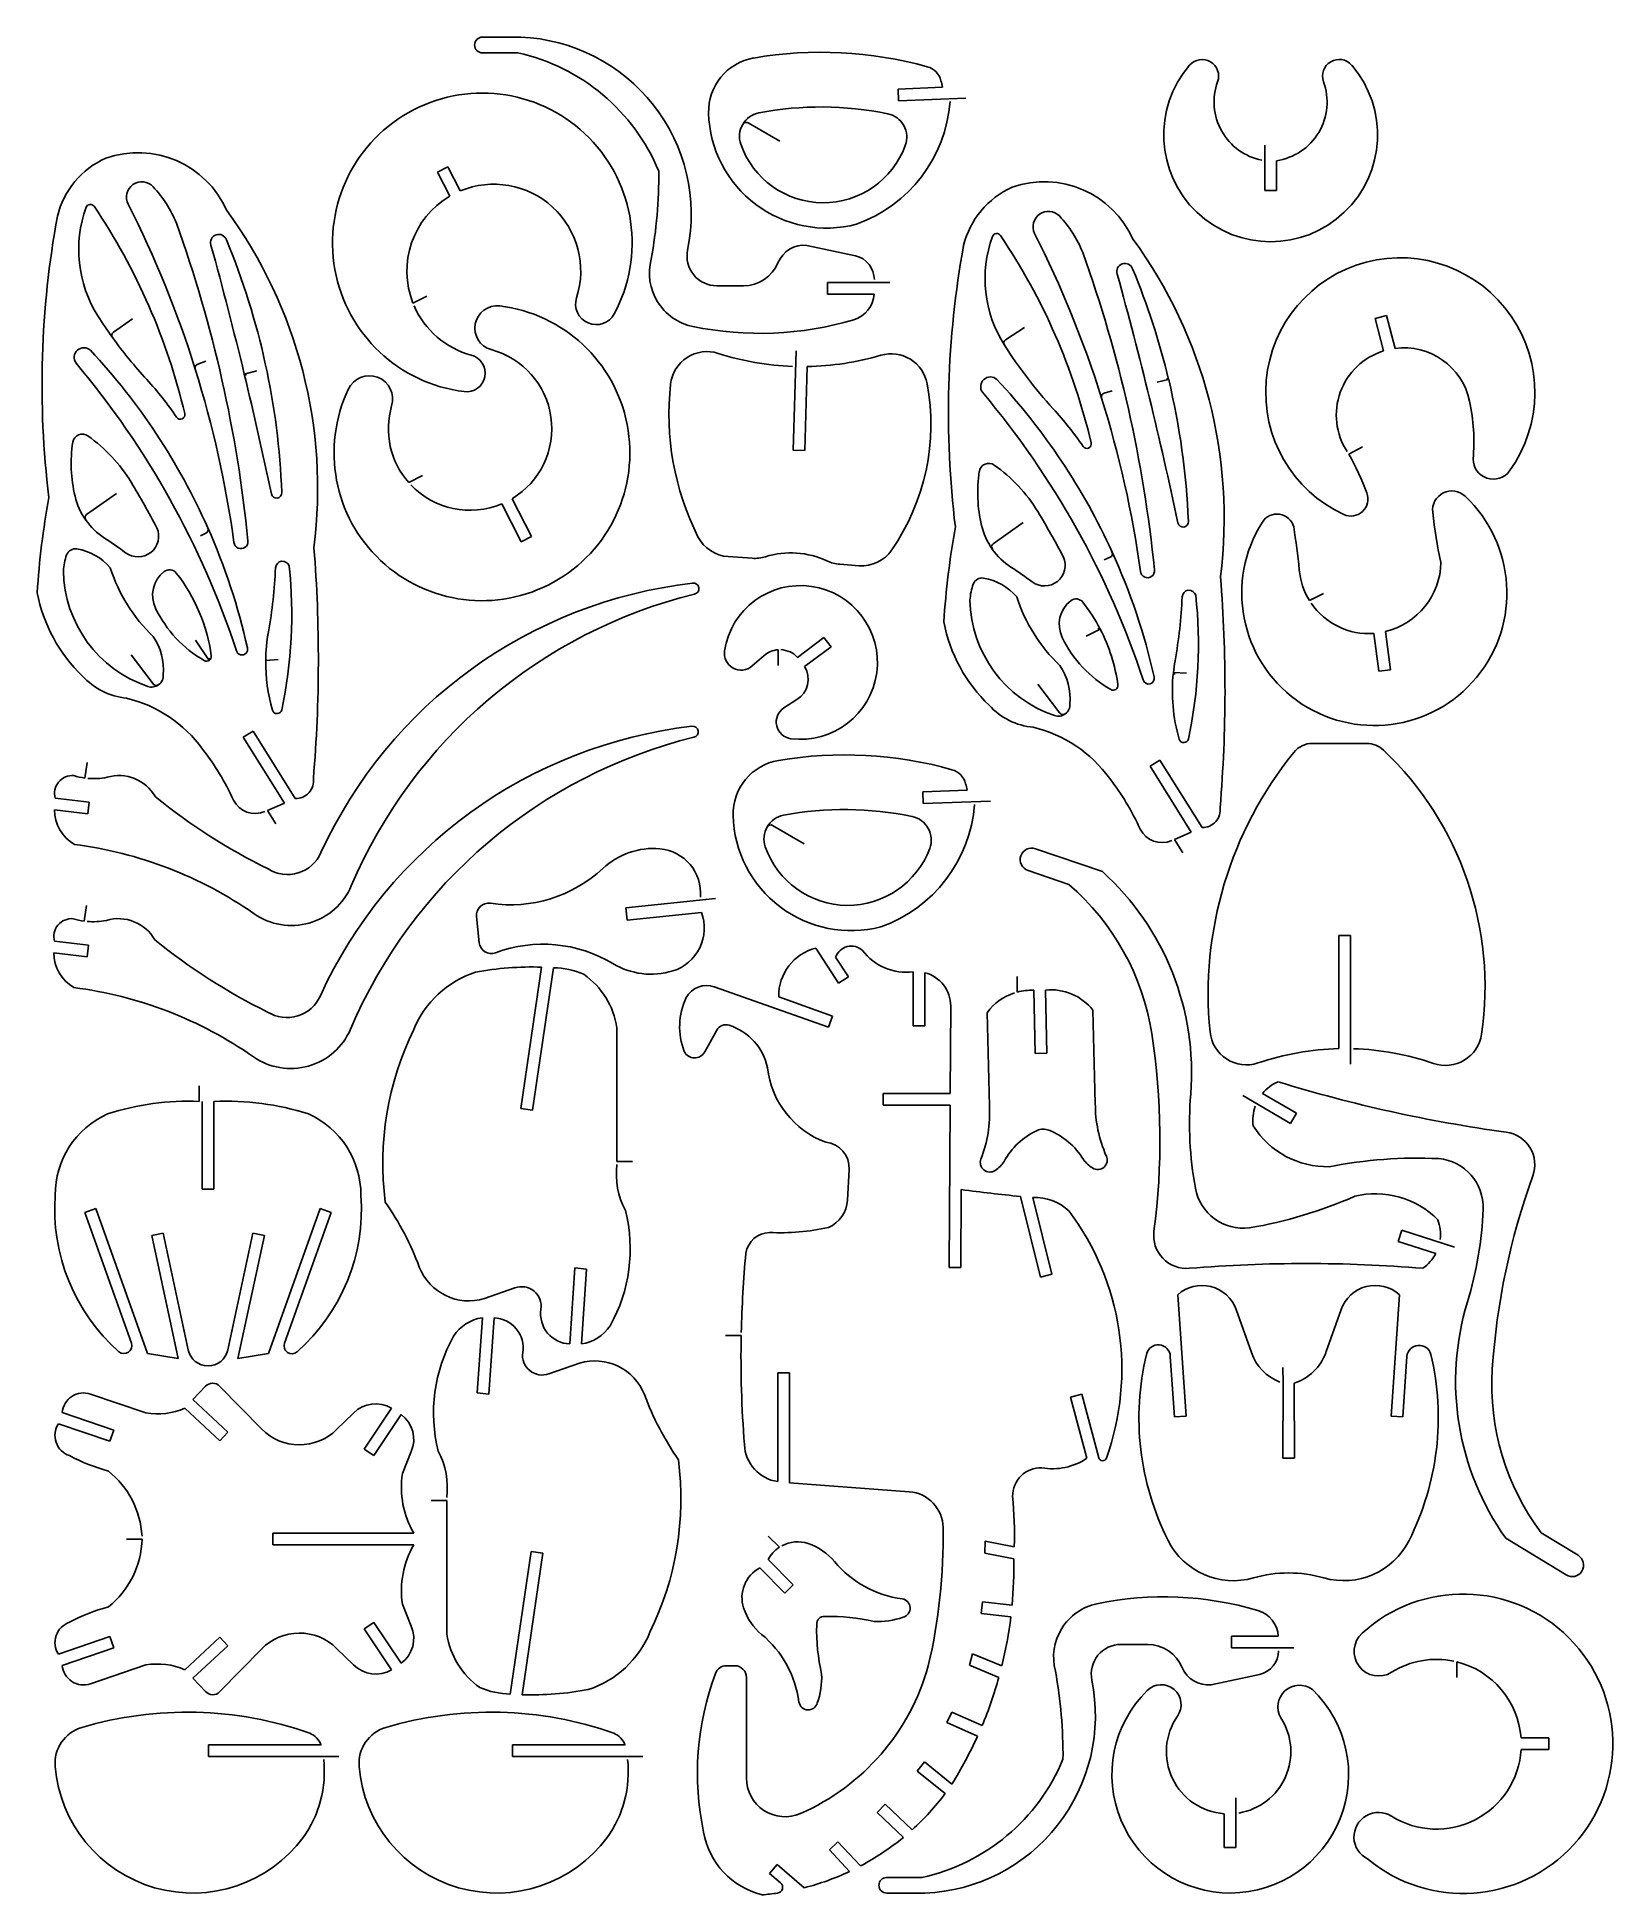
# Model space of a CAD drawing. Extents: x 0.1 to 16.2, y 0 to 19.1.
import ezdxf

# ---------------------------------------------------------------- set-up
doc = ezdxf.new("R2010")
doc.units = 0
doc.layers.add('WHITE', color=7, linetype='CONTINUOUS')

msp = doc.modelspace()

# ---------------------------------------------------------------- linework, layer by layer
at = {"layer": 'WHITE', "linetype": 'CONTINUOUS'}
for p, q in [((4.632999, 19.113), (5.025, 19.113)), ((4.995999, 18.952), (4.631999, 18.952)), ((8.899999, 18.58), (9.354999, 18.599)), ((8.904999, 18.46), (8.899999, 18.58)), ((9.595, 18.488), (8.904999, 18.46)), ((7.303999, 18.217), (7.313, 18.212)), ((7.684, 18.045), (7.359, 18.232)), ((12.665, 18.005), (12.665, 17.538)), ((4.169, 17.727), (4.276, 17.782)), ((4.276, 17.782), (4.403999, 17.534)), ((12.785, 17.538), (12.785, 17.845)), ((4.296, 17.48), (4.169, 17.727)), ((12.665, 17.538), (12.785, 17.538)), ((7.964, 16.975), (8.461999, 16.868)), ((8.814, 16.595), (8.173999, 16.595)), ((8.173999, 16.595), (8.173999, 16.475)), ((4.060999, 16.455), (3.918999, 16.382)), ((7.038, 16.56), (7.313, 16.56)), ((8.173999, 16.475), (8.654, 16.475)), ((1.039, 16.223), (0.842999, 16.085)), ((13.915, 16.256), (13.798, 16.226)), ((13.798, 16.226), (13.884, 15.892)), ((14.002, 15.918), (13.915, 16.256)), ((0.833999, 16.03), (0.842, 16.035)), ((10.198, 16.132), (10.003, 16.007)), ((7.852, 15.892), (7.823999, 14.874)), ((9.991, 15.952), (9.998999, 15.957)), ((1.682999, 15.706), (1.684999, 15.697)), ((1.791, 15.785), (1.708999, 15.757)), ((2.315, 15.688), (2.187, 15.654)), ((2.198999, 15.647), (2.207999, 15.649)), ((7.942999, 14.871), (7.967, 15.732)), ((11.099, 15.483), (11.016, 15.458)), ((11.559, 15.571), (11.678, 15.598)), ((11.666, 15.605), (11.656, 15.603)), ((10.989, 15.408), (10.992, 15.398)), ((13.669, 14.906), (13.527, 14.833)), ((7.823999, 14.874), (7.942999, 14.871)), ((4.017, 14.614), (3.875, 14.54)), ((0.875, 14.428), (0.568, 14.212)), ((5.03, 13.933), (4.829999, 14.321)), ((4.936999, 14.375), (5.136, 13.988)), ((0.559, 14.156), (0.566999, 14.162)), ((10.183, 14.129), (9.876999, 13.913)), ((1.735999, 13.995), (1.792999, 14.021)), ((1.812999, 14.074), (1.804, 14.07)), ((5.136, 13.988), (5.03, 13.933)), ((7.401, 13.763), (7.155, 13.78)), ((9.866999, 13.857), (9.875, 13.863)), ((11.016, 13.747), (11.078, 13.774)), ((11.098, 13.827), (11.089, 13.823)), ((8.5, 13.687), (8.303, 13.701)), ((13.267, 13.401), (13.124, 13.329)), ((10.83, 12.962), (10.975, 13.037)), ((10.961, 13.041), (10.952, 13.037)), ((13.835, 12.604), (13.784, 12.991)), ((13.903, 13.01), (13.954, 12.619)), ((1.687, 12.922), (1.827, 12.715)), ((7.666999, 12.662), (7.666999, 12.824)), ((8.138999, 12.951), (7.868, 12.746)), ((7.94, 12.651), (8.211, 12.855)), ((8.211, 12.855), (8.138999, 12.951)), ((1.024, 12.772), (1.251, 12.473)), ((1.83, 12.729), (1.824, 12.737)), ((2.536, 12.724), (2.407, 12.713)), ((7.520999, 12.763), (7.401999, 12.658)), ((11.86, 12.583), (11.726, 12.589)), ((13.954, 12.619), (13.835, 12.604)), ((1.307, 12.465), (1.300999, 12.473)), ((10.334, 12.472), (10.561, 12.174)), ((11.735, 12.578), (11.745, 12.577)), ((7.728, 12.227), (7.861, 12.312)), ((10.617, 12.166), (10.611, 12.174)), ((2.177, 11.926), (2.279, 11.99)), ((2.598999, 11.25), (2.177, 11.926)), ((2.279, 11.99), (2.71, 11.298)), ((13.156, 11.863), (13.711, 11.863)), ((0.574, 11.666), (0.549, 11.507)), ((11.487, 11.628), (11.589, 11.691)), ((11.589, 11.691), (12.021, 11)), ((11.91, 10.952), (11.487, 11.628)), ((0.245, 11.3), (0.595, 11.26)), ((0.595, 11.26), (0.580999, 11.141)), ((9.152999, 11.364), (9.607999, 11.382)), ((9.156999, 11.245), (9.152999, 11.364)), ((9.847, 11.271), (9.156999, 11.245)), ((0.580999, 11.141), (0.238, 11.18)), ((2.426, 11.175), (2.598999, 11.25)), ((2.512, 11.038), (2.426, 11.175)), ((7.556, 11.006), (7.564, 11.001)), ((7.934999, 10.833), (7.61, 11.021)), ((11.737, 10.877), (11.91, 10.952)), ((11.823, 10.74), (11.737, 10.877)), ((10.997, 10.546), (10.31, 10.782)), ((10.234, 10.558), (10.654, 10.413)), ((0.566999, 10.197), (0.542999, 10.038)), ((7.026, 10.271), (6.105999, 10.174)), ((6.105999, 10.174), (6.118999, 10.048)), ((6.118999, 10.048), (6.88, 10.128)), ((4.598999, 9.817), (4.571, 10.084)), ((0.238, 9.831), (0.587999, 9.791)), ((0.587999, 9.791), (0.574, 9.671999)), ((8.288, 9.402), (8.055, 9.762)), ((13.545, 9.888999), (13.425, 9.888999)), ((13.425, 9.888999), (13.425, 8.729)), ((13.545, 8.569), (13.545, 9.888999)), ((0.574, 9.671999), (0.231999, 9.711)), ((5.026999, 8.114), (5.239999, 9.565999)), ((5.361, 9.56), (5.145999, 8.097)), ((8.258, 9.668999), (8.388999, 9.467)), ((8.187, 8.951), (7.013, 9.364)), ((8.388999, 9.467), (8.288, 9.402)), ((9.055, 8.961999), (9.055, 9.517999)), ((9.175, 9.508), (9.175, 8.961999)), ((10.121, 9.47), (10.124, 9.31)), ((7.673999, 9.262), (8.227, 9.064)), ((9.434, 8.267999), (9.439999, 9.166)), ((10.292, 9.328), (10.308, 8.68)), ((10.428, 8.682999), (10.412, 9.331)), ((8.227, 9.064), (8.187, 8.951)), ((9.836999, 8.138999), (9.812999, 9.097999)), ((10.901, 9.125), (10.925, 8.166)), ((6.013, 7.571), (6.013, 8.944)), ((6.914, 8.694999), (7.039999, 8.92)), ((9.175, 8.961999), (9.055, 8.961999)), ((10.308, 8.68), (10.428, 8.682999)), ((1.725, 8.345999), (1.725, 8.187999)), ((8.744999, 8.147999), (8.744999, 8.267999)), ((8.744999, 8.267999), (9.434, 8.267999)), ((12.44, 8.246999), (12.93, 7.961999)), ((12.99, 8.065999), (12.641, 8.269)), ((1.754999, 7.287), (1.754999, 8.185999)), ((1.875, 8.185999), (1.875, 7.287)), ((5.145999, 8.097), (5.026999, 8.114)), ((9.434, 8.147999), (8.744999, 8.147999)), ((9.423999, 6.481999), (9.434, 8.147999)), ((12.93, 7.961999), (12.99, 8.065999)), ((6.172999, 7.571), (6.013, 7.571)), ((8.395999, 7.488999), (8.38, 7.175)), ((1.875, 7.287), (1.754999, 7.287)), ((9.548999, 7.282), (9.543999, 6.481999)), ((0.550999, 7.046999), (0.663999, 7.086999)), ((0.663999, 7.086999), (1.192999, 5.598999)), ((2.436, 5.598999), (2.964999, 7.086999)), ((2.964999, 7.086999), (3.078, 7.046999)), ((10.362, 6.383999), (10.155, 7.211999)), ((10.282, 7.201), (10.478, 6.413)), ((1.027999, 5.704999), (0.550999, 7.046999)), ((3.078, 7.046999), (2.601, 5.704999)), ((1.235999, 6.810999), (1.353, 6.835999)), ((1.508, 5.547999), (1.235999, 6.810999)), ((1.353, 6.835999), (1.610999, 5.638)), ((2.017999, 5.638), (2.276, 6.835999)), ((2.392999, 6.810999), (2.121, 5.547999)), ((2.276, 6.835999), (2.392999, 6.810999)), ((14.035, 6.749), (14.072, 6.863999)), ((14.42, 6.625999), (14.035, 6.749)), ((14.072, 6.863999), (14.612, 6.690999)), ((5.527999, 5.697999), (5.580999, 6.48)), ((5.580999, 6.48), (5.699999, 6.466)), ((5.699999, 6.466), (5.649, 5.697)), ((9.543999, 6.481999), (9.423999, 6.481999)), ((10.478, 6.413), (10.362, 6.383999)), ((4.651999, 6.163), (4.966, 6.272999)), ((11.857, 4.956999), (11.771, 6.203)), ((14.047, 6.203), (13.961, 4.956999)), ((4.578999, 5.197), (4.631, 5.966)), ((4.750999, 5.965), (4.697999, 5.183)), ((12.371, 6.05), (12.527, 5.607999)), ((13.291, 5.607999), (13.448, 6.05)), ((7.129, 5.783999), (7.289, 5.783999)), ((1.192999, 5.598999), (1.508, 5.547999)), ((2.121, 5.547999), (2.436, 5.598999)), ((11.695, 5.568999), (11.738, 4.948999)), ((14.081, 4.948999), (14.124, 5.568999)), ((5.626999, 5.5), (5.314, 5.390999)), ((7.664, 4.283999), (7.664, 5.401)), ((7.664, 5.401), (7.783999, 5.401)), ((7.783999, 5.401), (7.783999, 4.272999)), ((12.851, 5.454999), (12.852, 5.295)), ((1.175999, 4.988999), (0.606999, 5.183)), ((1.789, 5.263), (1.659999, 5.125999)), ((2.365999, 4.823999), (1.932999, 5.264999)), ((4.697999, 5.183), (4.578999, 5.197)), ((10.669, 5.151), (10.785, 5.182)), ((10.838, 4.524), (10.669, 5.151)), ((10.785, 5.182), (10.961, 4.528999)), ((12.852, 5.295), (12.849, 4.524)), ((12.969, 4.524), (12.967, 5.295)), ((0.317, 4.993), (0.847, 4.811999)), ((1.934999, 4.703999), (1.577999, 5.038)), ((1.659999, 5.125999), (2.016999, 4.791999)), ((3.309, 4.987999), (3.134999, 4.818999)), ((3.417999, 4.618999), (3.698999, 5.038)), ((3.799, 4.972), (3.517999, 4.552999)), ((0.808, 4.697999), (0.277999, 4.879)), ((0.847, 4.811999), (0.808, 4.697999)), ((2.016999, 4.791999), (1.934999, 4.703999)), ((11.738, 4.948999), (11.857, 4.956999)), ((13.961, 4.956999), (14.081, 4.948999)), ((3.517999, 4.552999), (3.417999, 4.618999)), ((3.809999, 4.366), (3.901, 4.592)), ((12.849, 4.524), (12.969, 4.524)), ((7.783999, 4.272999), (9.015, 4.179999)), ((4.105999, 4.092), (4.265999, 4.092)), ((4.265999, 4.092), (4.265999, 2.719)), ((0.977999, 3.694999), (1.138, 3.694999)), ((2.479, 3.634999), (2.479, 3.755)), ((2.479, 3.755), (3.926, 3.755)), ((3.926, 3.634999), (2.479, 3.634999)), ((7.566999, 3.723), (7.681, 3.609999)), ((9.789999, 3.551), (9.793999, 3.673)), ((9.793999, 3.673), (10.093, 3.614)), ((15.758, 3.325999), (15.139, 3.703)), ((15.502, 3.759), (15.882, 3.528)), ((4.918, 2.102999), (5.132999, 3.565999)), ((5.251999, 3.549), (5.039, 2.096999)), ((5.132999, 3.565999), (5.251999, 3.549)), ((7.565, 3.483), (7.822, 3.224999)), ((10.087, 3.493), (9.789999, 3.551)), ((7.736999, 3.14), (7.48, 3.398)), ((7.822, 3.224999), (7.736999, 3.14)), ((3.901, 2.799), (3.809999, 3.025)), ((9.751999, 2.931999), (9.767999, 3.049999)), ((10.058, 2.895999), (9.751999, 2.931999)), ((9.767999, 3.049999), (10.07, 3.015)), ((0.277999, 2.512), (0.808, 2.693)), ((0.808, 2.693), (0.847, 2.578999)), ((1.577999, 2.352999), (1.934999, 2.687)), ((1.934999, 2.687), (2.016999, 2.598999)), ((3.417999, 2.772), (3.517999, 2.838)), ((3.698999, 2.352999), (3.417999, 2.772)), ((3.517999, 2.838), (3.799, 2.418999)), ((12.324, 2.578), (12.324, 2.697999)), ((12.324, 2.697999), (12.804, 2.697999)), ((0.847, 2.578999), (0.317, 2.398)), ((2.016999, 2.598999), (1.659999, 2.265)), ((1.932999, 2.125999), (2.365999, 2.566999)), ((3.134999, 2.572), (3.309, 2.403)), ((9.631999, 2.401), (9.664999, 2.516999)), ((9.664999, 2.516999), (9.965, 2.391999)), ((11.188, 2.612999), (11.463, 2.612999)), ((12.964, 2.578), (12.324, 2.578)), ((0.606999, 2.207999), (1.175999, 2.401999)), ((7.222, 2.394), (7.137, 2.394)), ((9.934, 2.273999), (9.631999, 2.401)), ((12.114, 2.197999), (12.612, 2.305)), ((14.636, 2.273999), (14.636, 2.434)), ((1.659999, 2.265), (1.789, 2.128)), ((7.342, 1.241), (7.342, 2.273999)), ((9.399999, 1.810999), (9.451, 1.919)), ((9.451, 1.919), (9.762999, 1.779999)), ((9.715, 1.669999), (9.399999, 1.810999)), ((1.820999, 1.462), (1.820999, 1.582)), ((1.820999, 1.582), (2.974999, 1.582)), ((4.941999, 1.462), (4.941999, 1.582)), ((4.941999, 1.582), (6.096, 1.582)), ((15.296, 1.652999), (15.58, 1.652999)), ((15.58, 1.532999), (15.297, 1.532999)), ((15.58, 1.652999), (15.58, 1.532999)), ((3.158999, 1.462), (1.820999, 1.462)), ((6.28, 1.462), (4.941999, 1.462)), ((9.095, 1.312), (9.17, 1.406)), ((9.17, 1.406), (9.453, 1.179)), ((9.383, 1.080999), (9.095, 1.312)), ((8.685, 0.885999), (8.767, 0.972999)), ((8.767, 0.972999), (9.045, 0.711)), ((12.368, 1.037999), (12.368, 0.527999)), ((8.954, 0.632), (8.685, 0.885999)), ((12.248, 0.527999), (12.248, 0.875)), ((8.194, 0.503), (8.281, 0.586)), ((8.281, 0.586), (8.513999, 0.338999)), ((8.402, 0.282), (8.194, 0.503)), ((12.368, 0.527999), (12.248, 0.527999)), ((7.580999, 0.259999), (7.658999, 0.351999)), ((7.692999, 0.165), (7.580999, 0.259999)), ((7.658999, 0.351999), (7.936999, 0.115)), ((9.145999, 0.219999), (8.781999, 0.219999)), ((8.782999, 0.059999), (9.175999, 0.059999))]:
    msp.add_line(p, q, dxfattribs=at)
for centre, radius, start, end in [((4.6325, 19.0325), 0.080501, 89.64433, 269.6441), ((4.9524, 17.291), 1.823445, 348.4535, 87.71819), ((4.5527, 16.9558), 2.04482, 22.49033, 77.47939), ((7.513, 18.348), 0.559129, 99.78241, 181.537), ((8.1084, 14.8812), 4.076665, 74.46852, 99.75022), ((12.0209, 18.7138), 0.170138, 340.1491, 138.7412), ((13.4283, 18.7141), 0.170504, 41.00581, 199.9228), ((9.145999, 18.616), 0.200339, 14.45243, 74.36871), ((12.725, 18.11), 1.09767, 139.2855, 40.71452), ((4.630899, 17.0008), 1.538177, 331.7606, 263.021), ((8.165599, 18.3679), 1.211643, 10.99555, 14.24266), ((12.7532, 18.4474), 0.609037, 159.9703, 258.8082), ((12.6966, 18.4469), 0.608356, 278.3552, 20.09983), ((8.166, 18.3656), 1.212438, 181.5408, 284.7171), ((7.5175, 18.0941), 0.246328, 100.8811, 150.0738), ((8.109, 14.983), 3.413237, 78.43987, 100.7733), ((7.9828, 18.5619), 1.45436, 289.7394, 355.6662), ((8.743, 18.086), 0.246142, 339.7981, 78.2792), ((7.517199, 18.0943), 0.245986, 150.0789, 199.2964), ((7.339, 18.197), 0.040311, 60.25512, 150.2571), ((1.094899, 16.9292), 0.997892, 23.93217, 109.3046), ((8.131699, 18.3101), 0.897312, 199.3356, 339.8483), ((1.124699, 17.0659), 0.881799, 114.074, 166.2837), ((1.626399, 17.6929), 4.815811, 349.7263, 0.536595), ((1.1346, 17.4705), 0.157769, 42.45691, 207.7669), ((0.383, 16.76), 1.191978, 21.76571, 43.26633), ((4.748799, 16.7105), 0.89277, 342.2286, 112.7191), ((10.4303, 16.7667), 0.882226, 114.1043, 166.3434), ((10.4009, 16.6302), 0.998298, 23.98463, 109.3588), ((1.7538, 16.9305), 1.267342, 159.8535, 212.4223), ((0.6071, 17.3508), 0.046074, 34.65583, 159.4013), ((-4.7067, 13.7716), 6.452868, 13.22628, 33.96786), ((-8.8217, 12.4175), 11.00741, 17.38275, 26.8963), ((4.749099, 16.7107), 0.892809, 120.4971, 201.6024), ((9.678999, 15.543), 9.569051, 169.572, 186.9386), ((-11.2789, 12.6144), 13.56801, 5.615251, 19.7623), ((-1.9001, 14.4769), 4.840299, 352.797, 36.17645), ((10.4428, 17.1671), 0.157772, 44.15257, 205.9807), ((9.6883, 16.4592), 1.192368, 21.85138, 43.30426), ((1.924, 17.005), 0.083486, 18.869, 198.868), ((-40.0711, 5.444601), 43.47388, 13.58218, 15.38447), ((-4.945899, 14.1483), 7.523479, 2.206783, 22.53779), ((7.935199, 16.6854), 0.291034, 84.32066, 157.6648), ((18.986, 15.252), 9.569394, 169.6271, 186.9988), ((11.0594, 16.6331), 1.267012, 159.9732, 212.5173), ((9.9125, 17.0518), 0.046014, 33.20657, 160.7397), ((4.6008, 13.4687), 6.453275, 13.26101, 33.99664), ((0.4846, 12.1167), 11.00795, 17.39713, 26.90537), ((7.407199, 14.1765), 4.840692, 352.8262, 36.20847), ((6.9063, 16.6909), 0.5599, 165.1918, 258.1161), ((7.037999, 16.8652), 0.305119, 168.5059, 270.0001), ((7.313, 16.942), 0.381999, 270, 337.5301), ((8.407999, 16.626), 0.247951, 359.7691, 77.42107), ((-1.969799, 12.3035), 13.56818, 5.669919, 19.81545), ((11.229, 16.707), 0.083486, 18.869, 198.8681), ((14.0562, 15.4664), 1.381595, 324.2897, 245.1229), ((-30.7548, 5.1051), 43.47402, 11.97594, 15.44116), ((4.3624, 13.8435), 7.523049, 13.48652, 22.59526), ((5.8, 16.373), 0.211248, 162.0797, 331.7363), ((8.361, 16.4933), 0.29357, 286.6263, 356.4261), ((4.6293, 18.7674), 4.679493, 212.5306, 215.8014), ((4.627099, 14.8463), 1.518574, 154.628, 83.12067), ((4.7492, 16.7109), 0.89263, 203.5668, 254.9222), ((4.783999, 16.1258), 0.229565, 83.74801, 254.0752), ((7.480799, 19.4666), 3.394422, 258.275, 286.5023), ((0.865999, 16.053), 0.039408, 125.7067, 215.7053), ((4.634699, 18.7601), 4.679611, 215.6903, 222.5266), ((0.5403, 15.8248), 0.099772, 48.04694, 215.4109), ((-4.22, 11.398), 6.599853, 23.92018, 42.99841), ((4.468899, 15.6638), 0.191426, 262.526, 75.4407), ((4.5044, 15.0942), 0.839233, 301.0269, 75.04308), ((6.9369, 15.5095), 0.375202, 72.29896, 173.6497), ((7.921, 18.585), 2.853843, 252.2507, 267.9116), ((7.919, 18.599), 2.867401, 270.9592, 286.305), ((8.828999, 15.4867), 0.375288, 10.4865, 106.2474), ((10.0247, 15.9735), 0.039914, 122.9336, 212.5379), ((13.9393, 18.463), 4.679122, 212.4551, 222.5636), ((14.0892, 15.2331), 0.690113, 107.2981, 212.9278), ((14.0932, 15.2343), 0.689723, 11.94043, 97.59792), ((-6.395299, 10.0064), 8.953543, 18.268, 40.0449), ((1.7207, 15.7189), 0.039855, 107.071, 198.8888), ((-8.8234, 12.4232), 11.00733, 7.841682, 17.35179), ((2.196799, 15.6569), 0.01022, 196.4845, 282.5281), ((-40.0739, 5.4559), 43.47396, 11.90483, 13.56684), ((-1.346799, 13.2749), 3.436164, 34.29452, 42.51495), ((3.4721, 15.3987), 0.23832, 342.9945, 155.6398), ((9.347399, 15.2422), 2.800456, 173.6693, 206.6749), ((6.963, 15.139), 2.273385, 325.4292, 10.54379), ((9.847299, 15.5248), 0.099772, 48.04694, 215.411), ((2.915999, 9.701099), 8.953663, 18.31698, 40.08857), ((5.089999, 11.094), 6.600405, 24.46048, 43.04157), ((11.0271, 15.4197), 0.039876, 106.1625, 197.0722), ((11.6682, 15.5951), 0.01022, 16.48445, 102.5294), ((4.3631, 13.8416), 7.52282, 2.273289, 13.50183), ((4.5053, 15.0937), 0.838964, 163.7122, 221.2984), ((7.960299, 12.9759), 3.43609, 34.29544, 42.51608), ((0.486, 12.114), 11.00743, 7.900429, 17.41271), ((12.7702, 14.9578), 2.041297, 355.0876, 11.85049), ((1.530499, 15.2363), 0.046068, 213.3106, 14.73046), ((1.869099, 14.7364), 1.459413, 171.4252, 193.3269), ((0.523199, 14.9396), 0.098209, 53.94689, 171.5728), ((-0.3463, 13.7089), 1.60505, 31.31027, 54.70881), ((10.8375, 14.9373), 0.046068, 213.3106, 14.73153), ((9.831199, 14.6399), 0.098194, 54.65903, 171.7461), ((8.961, 13.409), 1.605596, 31.29424, 54.73613), ((11.1284, 13.472), 2.757825, 20.4155, 29.57119), ((15.011, 14.7824), 0.207052, 179.834, 323.761), ((-6.8392, 9.781), 9.193602, 27.84388, 31.19611), ((4.5046, 15.0938), 0.838513, 223.4633, 292.8343), ((11.1779, 14.4365), 1.460189, 171.4337, 193.3234), ((8.8807, 12.8225), 8.840239, 169.8064, 176.1895), ((1.134, 14.562), 0.703895, 193.3058, 215.2254), ((2.517999, 14.435), 0.054129, 191.7251, 3.180096), ((13.7901, 13.4071), 1.36109, 147.6702, 46.84586), ((13.549, 14.372), 0.175328, 245.0421, 20.70904), ((14.5853, 14.2567), 0.197355, 46.56036, 186.0195), ((0.5917, 14.1795), 0.040223, 126.1007, 215.7025), ((1.1347, 14.5614), 0.704116, 215.1527, 236.9802), ((2.473199, 9.4742), 9.193359, 27.89967, 31.24657), ((11.826, 14.137), 0.054129, 191.7251, 3.18011), ((12.7901, 14.0397), 0.177768, 14.76325, 147.5882), ((18.5334, 14.6555), 4.165576, 185.7798, 192.964), ((-1.5878, 10.3785), 4.286728, 53.40089, 56.93495), ((1.095299, 13.99), 0.21238, 233.1733, 23.5846), ((1.776199, 14.0576), 0.040271, 294.6559, 24.02067), ((-4.221499, 11.4001), 6.600369, 12.63624, 23.89824), ((2.1525, 13.9335), 0.072003, 186.7796, 6.779662), ((7.1796, 14.1541), 0.374907, 206.8111, 266.2378), ((18.19, 12.531), 8.839842, 169.8685, 176.251), ((10.4419, 14.2636), 0.704168, 193.4343, 215.27), ((4.7454, 12.795), 8.31725, 5.872636, 8.92256), ((0.879099, 13.6088), 0.549687, 159.8673, 177.3724), ((0.4531, 13.764), 0.096321, 80.49856, 159.3254), ((0.373599, 13.2904), 0.576536, 40.65303, 80.47559), ((2.5784, 13.6615), 0.071597, 16.63793, 176.3934), ((-11.5172, 12.7236), 14.46471, 355.1633, 4.545746), ((7.4267, 14.1372), 0.375093, 266.0711, 287.2611), ((7.798199, 12.9459), 0.872783, 64.85898, 107.345), ((8.329, 14.075), 0.374902, 244.7337, 266.0233), ((8.5256, 14.0614), 0.375289, 266.0884, 325.5308), ((9.899999, 13.88), 0.040224, 124.8753, 214.8751), ((10.4426, 14.2622), 0.703919, 215.1441, 236.9783), ((10.403, 13.692), 0.212407, 233.6156, 23.30517), ((11.0618, 13.8104), 0.039842, 293.9917, 24.63427), ((5.0903, 11.0927), 6.600677, 12.71928, 24.47183), ((1.603, 13.6537), 1.273152, 180.8866, 251.4042), ((2.4126, 14.1774), 1.681255, 197.7086, 226.3448), ((1.553699, 13.3838), 0.308265, 128.2157, 205.7256), ((1.418599, 13.5565), 0.08903, 37.74516, 128.6598), ((0.0959, 12.5215), 1.768528, 7.815797, 38.02787), ((-2.439199, 13.8756), 4.950638, 349.9185, 357.5735), ((-1.94, 13.179), 4.614531, 347.8402, 6.257925), ((9.762499, 13.4649), 0.096354, 80.74297, 159.9101), ((9.6804, 12.9917), 0.576602, 40.47735, 80.25517), ((7.727, 10.075), 4.286797, 53.49899, 57.04393), ((11.4605, 13.6355), 0.072003, 186.7796, 6.779662), ((-2.208099, 12.4134), 14.46458, 355.2118, 4.594259), ((13.7345, 13.7071), 0.718101, 184.881, 211.7711), ((13.723, 13.7393), 0.751222, 283.8642, 358.6041), ((1.635099, 13.7126), 1.603903, 190.8749, 226.2505), ((7.3336, 8.742), 4.79602, 96.52014, 155.3672), ((8.0499, 8.3648), 5.18095, 103.8576, 156.8817), ((6.798999, 13.451), 0.056885, 280.1247, 100.1245), ((7.897999, 12.694), 0.789176, 262.866, 171.2538), ((10.1866, 13.3058), 0.549321, 159.5196, 177.0575), ((11.7197, 13.8803), 1.681321, 197.812, 226.4363), ((6.869999, 13.577), 4.950413, 349.925, 357.5803), ((11.8874, 13.3635), 0.071597, 16.63793, 176.3934), ((7.370199, 12.8778), 4.613663, 347.8785, 6.299045), ((2.3903, 13.7863), 1.236641, 205.701, 240.2155), ((10.911, 13.3554), 1.273179, 180.9631, 251.4996), ((10.8624, 13.0845), 0.308315, 128.1374, 205.8668), ((10.727, 13.257), 0.089022, 38.15723, 128.1575), ((9.4077, 12.2177), 1.768525, 27.59814, 38.22621), ((13.7343, 13.7071), 0.717822, 214.2589, 273.9702), ((4.1886, 12.6938), 1.781702, 169.8102, 179.3826), ((10.9431, 13.4124), 1.603072, 190.9097, 226.2714), ((10.966, 13.032), 0.010295, 29.0546, 119.0531), ((9.404699, 12.2232), 1.768632, 7.79245, 27.3952), ((0.7529, 12.6201), 0.604436, 354.9601, 34.33426), ((2.163, 12.8285), 0.058105, 195.4713, 15.4714), ((7.288, 12.787), 0.172153, 170.9753, 311.4677), ((7.685299, 12.5749), 0.249771, 94.20165, 131.1364), ((7.6855, 12.5755), 0.249752, 43.05302, 87.361), ((11.6977, 13.4887), 1.236243, 205.8334, 240.289), ((1.7999, 12.7551), 0.04841, 240.4166, 304.0511), ((1.821699, 12.7235), 0.010016, 301.9448, 33.52949), ((1.800199, 12.7552), 0.048314, 303.6901, 8.096171), ((4.189, 12.6954), 1.782086, 179.4341, 196.0063), ((7.7262, 12.5221), 0.249625, 302.6842, 31.08569), ((10.0619, 12.3211), 0.604436, 354.9601, 34.33422), ((13.4981, 12.4005), 1.782097, 173.9282, 196.1101), ((11.736, 12.588), 0.010049, 174.2894, 264.2867), ((13.4964, 12.3901), 1.781539, 169.623, 173.5899), ((1.0433, 13.0206), 0.696645, 222.0502, 264.6217), ((1.235, 12.56), 0.119218, 251.4131, 307.1585), ((1.282999, 12.497), 0.04, 216.8699, 306.8703), ((1.236, 12.5607), 0.119161, 306.5718, 3.030464), ((11.109, 12.457), 0.048373, 240.2551, 7.125716), ((11.4725, 12.5305), 0.058587, 195.3409, 15.34019), ((0.6596, 11.0069), 1.357955, 35.94331, 76.43961), ((2.5231, 12.2176), 0.049024, 196.1059, 347.5207), ((7.8214, 12.0821), 0.172433, 122.8051, 262.8708), ((10.3513, 12.7218), 0.696708, 222.1785, 264.787), ((10.5444, 12.2613), 0.119803, 307.3003, 3.206145), ((7.3276, 7.273099), 4.796035, 96.53214, 155.3683), ((6.7925, 11.982), 0.056975, 280.6197, 100.6195), ((9.970399, 10.7069), 1.35874, 35.97252, 76.48229), ((10.5448, 12.2621), 0.120198, 251.6706, 306.9175), ((10.593, 12.198), 0.04, 216.8699, 306.8705), ((8.042799, 6.8956), 5.180936, 103.8453, 156.8792), ((11.8331, 11.9196), 0.049024, 196.1059, 347.5216), ((13.1563, 11.6134), 0.249551, 90.06874, 141.1322), ((13.7105, 11.613), 0.25, 46.37745, 89.88541), ((-0.2974, 10.2), 2.607987, 24.4876, 37.95437), ((7.764599, 11.1369), 0.558825, 99.53817, 181.4254), ((8.3506, 7.6681), 4.076778, 74.31136, 99.58178), ((16.022, 9.290699), 3.938327, 140.9846, 185.6787), ((11.5811, 9.366899), 3.345079, 351.5613, 46.51655), ((0.422, 11.349), 0.183613, 85.3141, 195.474), ((0.6417, 12.1856), 0.684902, 252.6101, 262.2213), ((0.641099, 12.1864), 0.685214, 264.8003, 281.5247), ((0.899, 11.1), 0.432261, 29.82708, 106.2549), ((2.7178, 11.478), 0.180168, 267.5187, 8.300798), ((9.3989, 11.4004), 0.200091, 14.05708, 74.31033), ((8.417999, 11.152), 1.212023, 10.93909, 14.18528), ((9.011899, 9.9024), 2.608467, 24.47322, 37.90716), ((5.099999, 16.018), 6.062619, 230.8709, 243.8914), ((2.299799, 11.3934), 0.25044, 206.6674, 293.0844), ((0.652, 11.1824), 0.414006, 180.3322, 239.6819), ((8.418, 11.1526), 1.212361, 181.399, 284.5222), ((7.7694, 10.8833), 0.246113, 100.8671, 150.1021), ((8.3505, 7.7699), 3.413293, 78.27724, 100.5936), ((8.2356, 11.3492), 1.453971, 289.5441, 355.4556), ((8.9951, 10.8714), 0.245599, 339.403, 78.51168), ((12.0277, 11.18), 0.180124, 267.8683, 8.296457), ((7.7685, 10.8822), 0.245932, 149.7754, 199.0315), ((7.5908, 10.9856), 0.040271, 61.5258, 149.6208), ((11.6096, 11.0939), 0.249591, 206.3803, 293.4728), ((-0.0753, 6.733899), 4.123801, 55.0509, 82.77969), ((2.631, 10.891), 0.374364, 237.881, 336.3794), ((6.387199, 10.0263), 0.757633, 84.94181, 133.1548), ((6.412899, 10.3241), 0.458744, 355.1108, 84.85985), ((8.3836, 11.0974), 0.8976, 199.2141, 339.6308), ((10.272, 10.67), 0.11827, 71.25866, 251.2585), ((4.9195, 11.6001), 1.394326, 261.5247, 312.9191), ((9.131, 8.482999), 2.781792, 355.4433, 47.87041), ((2.6703, 10.6618), 0.668583, 235.0192, 336.8521), ((9.001, 8.492), 2.534294, 8.875071, 49.28836), ((4.6949, 10.0978), 0.124666, 81.18739, 186.3554), ((6.452, 9.965), 0.457987, 287.0107, 20.84889), ((0.415, 9.88), 0.183613, 85.3141, 195.474), ((0.633899, 10.7169), 0.684958, 252.6814, 262.3738), ((0.6341, 10.7174), 0.685214, 264.8003, 281.5247), ((0.892799, 9.631299), 0.432285, 29.7794, 106.3679), ((5.093999, 14.549), 6.062619, 230.8709, 243.8914), ((4.723299, 9.8301), 0.124988, 186.0161, 290.4648), ((5.2547, 8.407199), 1.393923, 59.07783, 110.48), ((8.1848, 9.2679), 0.510864, 104.719, 180.6618), ((8.419799, 9.610099), 0.172132, 47.99052, 159.997), ((8.9837, 10.0741), 0.560652, 216.8351, 277.3063), ((0.646, 9.7128), 0.414003, 180.2491, 239.5204), ((5.140599, 6.463), 3.104591, 88.16525, 100.7598), ((5.344599, 8.730199), 0.829966, 66.61649, 88.86774), ((6.3632, 10.2508), 0.757315, 238.8079, 287.1094), ((-0.081099, 5.2648), 4.123749, 55.05397, 82.7964), ((4.876199, 8.536699), 1.02592, 107.8928, 157.6997), ((5.197, 8.817999), 0.82567, 8.777817, 54.71238), ((6.934, 9.138), 0.239409, 70.73254, 151.2941), ((9.088999, 9.1677), 0.351004, 359.7225, 75.81718), ((2.625, 9.421999), 0.374364, 237.8811, 336.3794), ((7.3583, 8.9537), 0.701367, 154.7393, 201.1172), ((10.2653, 8.766999), 0.560478, 107.6881, 143.8028), ((10.267, 8.7683), 0.560257, 87.44242, 104.7878), ((10.4653, 8.774), 0.559544, 38.85488, 95.46606), ((7.132899, 8.867699), 0.10661, 71.90506, 150.6217), ((6.986, 8.411999), 0.585362, 11.82816, 72.09126), ((2.663499, 9.1934), 0.668617, 235.1049, 336.798), ((6.735099, 7.553199), 3.1257, 153.9473, 187.3376), ((4.3933, 7.7913), 7.195004, 352.5148, 8.727211), ((12.4765, 8.938199), 0.375394, 185.6878, 288.4012), ((14.5191, 8.9316), 0.375044, 250.9999, 351.4745), ((6.810599, 8.752799), 0.118519, 205.9164, 330.795), ((13.5063, 5.853), 2.877148, 91.61923, 108.4658), ((13.4865, 5.933499), 2.795908, 70.99477, 88.1861), ((8.480999, 8.637999), 0.928073, 186.5583, 249.6318), ((15.6331, 7.964499), 3.740951, 175.4387, 190.2628), ((12.9716, 7.9935), 0.430344, 113.2108, 140.1944), ((17.116, 22.369), 14.63048, 252.8506, 262.2537), ((1.1568, 7.2273), 0.911839, 114.2011, 180.2074), ((1.623399, 5.425999), 2.763868, 87.89333, 107.702), ((2.007699, 5.425399), 2.7638, 72.34323, 92.75204), ((2.473, 7.2279), 0.911008, 359.7547, 65.82933), ((8.5536, 8.064), 1.285609, 338.6521, 3.344469), ((12.21, 8.155), 1.285047, 179.5095, 204.2115), ((12.9719, 7.994499), 0.429898, 160.3596, 187.821), ((10.6312, 7.2251), 0.730274, 114.6173, 151.7295), ((10.3905, 7.7498), 0.153013, 68.3307, 114.5213), ((10.1775, 7.2143), 0.729316, 31.09849, 68.31386), ((13.3059, 8.414999), 0.898247, 212.2251, 271.346), ((15.0988, 7.537), 0.338035, 340.2891, 82.31575), ((8.134599, 7.506999), 0.262046, 356.0608, 84.87684), ((6.8171, 7.4428), 0.810068, 173.0373, 207.7197), ((9.842, 7.559999), 0.097908, 158.4158, 304.177), ((9.708, 7.756999), 0.336148, 304.2101, 326.4045), ((11.0727, 7.7912), 0.336681, 216.4853, 238.543), ((10.9499, 7.585999), 0.097599, 237.1733, 25.48858), ((14.2305, 2.933899), 4.671307, 87.29446, 101.1521), ((14.405, 7.099799), 0.502351, 357.8553, 84.74562), ((11.532, 21.78), 14.63293, 262.2115, 264.6003), ((12.446, 7.387), 0.501969, 190.213, 277.21), ((22.1803, 4.969799), 7.194471, 160.0632, 176.2767), ((2.191999, 7.0815), 1.952207, 175.814, 228.5614), ((1.4375, 7.0805), 1.951784, 311.469, 4.216331), ((1.121599, 5.415699), 3.055955, 20.50163, 34.66824), ((4.547699, 6.6714), 1.601651, 330.5941, 14.26269), ((8.055999, 7.1921), 0.32445, 293.238, 356.9789), ((10.3051, 6.692899), 0.50859, 46.52965, 92.60306), ((8.4969, 5.438799), 2.700411, 340.221, 36.94841), ((11.7149, 11.4922), 4.671194, 279.7878, 293.64), ((13.8021, 6.3409), 0.898052, 44.55788, 103.7933), ((11.1682, 7.2237), 3.741526, 342.9875, 357.8142), ((7.690999, 9.086), 2.246756, 267.1172, 282.6754), ((14.0379, 6.822899), 0.430363, 352.9394, 20.12758), ((7.587699, 6.587999), 0.254185, 92.187, 170.4894), ((11.8619, 6.8105), 0.337713, 172.5993, 274.9424), ((4.4931, 6.686699), 0.547232, 201.5156, 286.8787), ((18.7318, 5.5643), 11.44453, 174.657, 178.7498), ((13.09, -8.107), 14.63021, 85.29913, 94.70087), ((14.038, 6.822999), 0.429886, 305.7236, 332.7196), ((12.0198, 5.925899), 0.372405, 19.46139, 131.9197), ((13.7988, 5.9255), 0.372237, 48.19001, 160.4601), ((5.034699, 6.084499), 0.200628, 351.256, 110.0246), ((17.4068, 5.315199), 2.782464, 162.9939, 215.4094), ((4.69, 5.547999), 0.422143, 98.03413, 146.9875), ((4.7409, 5.6564), 0.30876, 351.1692, 88.12549), ((5.538099, 6.006599), 0.30876, 171.1692, 268.1255), ((5.731299, 4.9916), 1.601651, 150.5941, 194.2627), ((5.5889, 6.114799), 0.4221, 278.1858, 327.0177), ((18.7311, 5.561399), 11.44426, 178.8855, 184.4924), ((0.952499, 5.6785), 0.080103, 229.0496, 19.34056), ((1.814499, 5.6796), 0.207708, 191.5534, 348.4466), ((2.675199, 5.675899), 0.079702, 158.5857, 313.4244), ((5.2444, 5.579099), 0.200563, 171.4296, 290.3053), ((14.1763, 4.9404), 2.803591, 166.6027, 206.7159), ((11.5707, 5.564), 0.124446, 2.303346, 167.9406), ((13.0002, 5.774499), 0.501637, 199.3849, 249.0683), ((12.8176, 5.7739), 0.501662, 287.3261, 340.6873), ((14.2488, 5.557999), 0.125283, 14.79027, 174.9629), ((11.6428, 4.941699), 2.803196, 333.2503, 13.37195), ((5.7859, 4.9763), 0.547232, 21.5156, 106.8788), ((17.53, 5.278299), 2.533974, 176.4093, 216.8391), ((0.5374, 4.972899), 0.221328, 71.67147, 174.7891), ((1.861999, 5.194999), 0.099704, 44.59365, 137.0308), ((9.1574, 6.247299), 3.055955, 200.5016, 214.6682), ((1.293999, 5.6944), 0.715204, 260.5034, 293.3964), ((3.535599, 4.7662), 0.317135, 58.98667, 135.6133), ((3.6098, 4.7175), 0.317092, 336.6852, 53.37221), ((0.463699, 4.7595), 0.220827, 147.2383, 250.7773), ((2.753, 5.203999), 0.542355, 224.4771, 314.7759), ((3.461899, 4.2202), 0.810068, 353.0373, 27.71967), ((7.723, 4.6809), 0.401315, 182.2706, 261.5448), ((1.302, 6.272), 1.947244, 242.1058, 254.7862), ((0.210399, 3.6687), 0.928281, 3.476984, 51.28428), ((3.5439, 4.109799), 3.1257, 333.9473, 7.3376), ((10.368, 4.133999), 0.293, 88.63142, 180), ((10.4882, 5.039999), 0.623364, 259.5373, 304.1336), ((11.0001, 4.538599), 0.040261, 193.7946, 340.2602), ((4.7459, 4.2272), 0.946154, 171.5641, 209.9387), ((8.987, 3.805999), 0.375046, 0.916697, 85.71847), ((6.1341, 3.7373), 3.960819, 358.2161, 5.748157), ((0.21, 3.7221), 0.928395, 308.7427, 358.3273), ((4.746099, 3.163), 0.946217, 150.0779, 188.3862), ((7.869599, 3.321799), 0.344065, 71.98634, 118.2038), ((7.7921, 3.0931), 0.585534, 39.17787, 71.69507), ((3.605, 3.712), 5.757868, 346.7675, 0.995136), ((12.3419, 4.017), 0.749878, 206.7052, 285.9528), ((13.4762, 4.0174), 0.74998, 254.1217, 333.2641), ((7.869, 3.322), 0.34393, 123.1356, 152.0941), ((9.083299, 4.1631), 1.091416, 219.9004, 262.5084), ((5.876999, 3.403), 4.210913, 354.7132, 1.224662), ((15.82, 3.427), 0.118511, 238.4561, 58.45584), ((7.640399, 3.0942), 0.343544, 117.8331, 198.1818), ((12.9095, 2.029099), 1.317466, 74.07432, 105.9257), ((8.926799, 2.985499), 0.096581, 284.511, 81.54249), ((11.6308, -0.2936), 3.394422, 73.49768, 101.7251), ((14.7018, 1.593299), 1.536934, 230.3457, 132.4713), ((1.302, 1.118999), 1.947244, 105.2138, 117.8942), ((7.871399, 3.1689), 0.586329, 198.0734, 230.571), ((8.1399, 2.823099), 0.076443, 83.16322, 186.8368), ((8.194999, 0.820999), 2.078509, 77.21407, 91.26813), ((8.688399, 3.6409), 0.793603, 267.5879, 289.3232), ((5.8786, 3.406599), 4.210472, 346.0562, 353.0347), ((11.0563, 2.4821), 0.5599, 101.8839, 194.8082), ((12.511, 2.679699), 0.29357, 3.573899, 73.37356), ((0.464599, 2.631199), 0.221391, 109.4171, 212.5704), ((2.753, 2.186999), 0.542373, 45.22412, 135.5229), ((3.610399, 2.673299), 0.316604, 306.5623, 23.39109), ((5.081999, 2.845), 0.82567, 188.7778, 234.7124), ((5.4028, 3.1263), 1.02592, 287.8928, 337.6998), ((6.7996, 1.8775), 1.091898, 7.551984, 50.16823), ((10.1422, 2.766999), 2.078735, 178.7044, 192.7847), ((13.834, 2.540999), 0.251984, 132.4266, 301.8608), ((11.188, 2.3078), 0.305119, 90, 191.4941), ((11.4626, 2.230999), 0.382, 22.30838, 89.94), ((12.558, 2.547), 0.247951, 282.5789, 0.231014), ((0.537, 2.4175), 0.220862, 185.0652, 288.476), ((1.2941, 1.697199), 0.714626, 66.59191, 99.51241), ((3.5357, 2.6253), 0.317506, 224.4385, 300.9513), ((9.7634, 1.2911), 2.92391, 159.4807, 191.9636), ((7.1374, 2.274), 0.12, 90.19099, 159.5111), ((7.222, 2.273999), 0.119999, 0, 90), ((6.958199, 3.0157), 2.336046, 293.7219, 344.5657), ((7.322399, 2.276099), 0.793211, 340.4754, 2.23258), ((5.7774, 1.474799), 4.815775, 359.5146, 10.33784), ((12.0848, 2.487499), 0.291008, 202.529, 275.7597), ((14.4285, 1.588299), 0.87101, 78.24112, 121.9949), ((14.4272, 1.5882), 0.871191, 4.265537, 76.13284), ((1.861999, 2.196), 0.099764, 222.9691, 315.4063), ((4.9344, 2.9328), 0.829966, 246.6165, 268.8678), ((5.1384, 5.199999), 3.104591, 268.1653, 280.7598), ((9.102399, 1.881999), 1.823485, 272.3132, 11.54656), ((5.877099, 3.4017), 4.210716, 337.3478, 344.4656), ((12.3106, 1.2756), 1.214833, 134.6398, 46.03387), ((11.6011, 1.9946), 0.204747, 324.6022, 134.7427), ((13.021, 1.9725), 0.2218, 53.15593, 211.0746), ((1.599099, -1.879399), 3.796547, 70.61864, 106.5443), ((4.720099, -1.879399), 3.796547, 70.61864, 106.5443), ((7.977099, 2.036499), 0.096354, 189.257, 344.6509), ((0.629, 1.391), 0.385333, 106.742, 184.6154), ((3.75, 1.391), 0.385333, 106.742, 184.6154), ((12.2928, 1.512099), 0.638673, 145.2623, 265.9777), ((12.2938, 1.5123), 0.638821, 279.3871, 32.76217), ((2.771999, 1.501999), 0.218194, 21.50884, 66.49094), ((5.893, 1.501999), 0.218194, 21.50884, 66.49099), ((5.877099, 3.4025), 4.210821, 328.1266, 335.7047), ((14.428, 1.5877), 0.870719, 238.033, 356.3982), ((1.656, 1.476199), 1.415776, 184.7079, 323.2936), ((1.850199, 1.306299), 1.158657, 324.2893, 6.228247), ((4.776999, 1.476199), 1.415776, 184.7079, 323.2936), ((4.971199, 1.306299), 1.158657, 324.2893, 6.228247), ((8.7038, 2.2165), 2.044842, 282.4887, 337.5008), ((7.739199, 1.241099), 0.397223, 180.0144, 293.5641), ((7.287199, 2.6561), 2.621693, 312.1043, 323.0733), ((13.8324, 0.635999), 0.251964, 57.71019, 243.7602), ((7.694999, 0.823199), 0.803967, 189.8982, 256.3302), ((7.288199, 2.656699), 2.621892, 297.8737, 309.4455), ((7.287199, 2.655299), 2.622091, 284.3484, 295.1606), ((8.782999, 0.14), 0.080006, 90.71616, 270), ((7.286, 2.654999), 2.622161, 274.7909, 278.2444), ((7.6547, 0.119199), 0.059648, 277.0297, 50.09646)]:
    msp.add_arc(centre, radius, start, end, dxfattribs=at)

doc.saveas('drawing.dxf')
